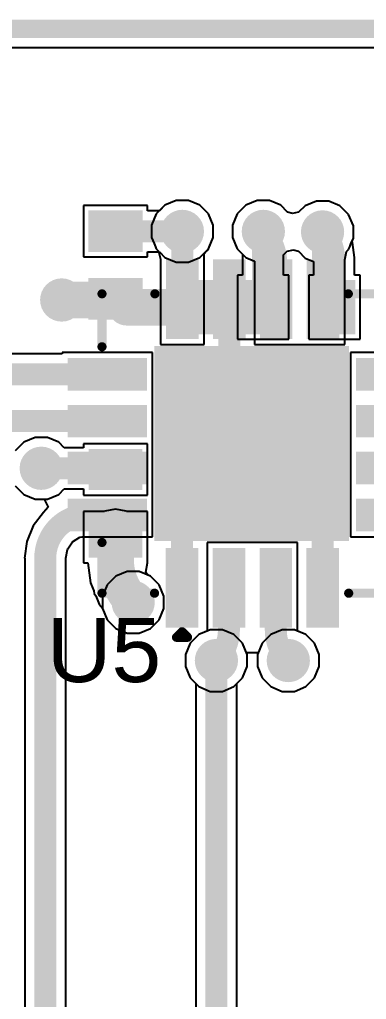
# Model space of a CAD drawing. Header units: millimetres. Extents: x -0.2 to 45, y 0 to 49.7.
# Drawn here: x 30.71 to 35.52, y 20.79 to 34.37 of the extents above; entities that cross this region are included whole.
import ezdxf

# ---------------------------------------------------------------- set-up
doc = ezdxf.new("R2010")
doc.units = ezdxf.units.MM
for name, color, linetype in [('BottomLayer', 5, 'Continuous'), ('BottomPaste', 16, 'Continuous'), ('BottomSolder', 6, 'Continuous'), ('TopLayer', 1, 'Continuous'), ('TopOverlay', 2, 'Continuous'), ('TopSolder', 216, 'Continuous'), ('ViaHoleLayer', 16, 'Continuous')]:
    doc.layers.add(name, color=color, linetype=linetype)
doc.styles.add('Arial', font='', dxfattribs={"height": 0.2})
doc.styles.get('Arial').set_extended_font_data('Arial')

# ---------------------------------------------------------------- blocks, each defined once
blk = doc.blocks.new('QFN_16_EP_4_4__48')
at = {"layer": 'TopLayer'}
for points in [[(-1.165606, 2.499995), (-0.8155939999999999, 2.499995), (-0.8155939999999999, 1.499997), (-1.165606, 1.499997)], [(-0.515366, 2.499995), (-0.165354, 2.499995), (-0.165354, 1.499997), (-0.515366, 1.499997)], [(0.134874, 2.499995), (0.4848859999999999, 2.499995), (0.4848859999999999, 1.499997), (0.134874, 1.499997)], [(0.785114, 2.499995), (1.135126, 2.499995), (1.135126, 1.499997), (0.785114, 1.499997)], [(-1.2999974, 1.2999974), (1.2999974, 1.2999974), (1.2999974, -1.2999974), (-1.2999974, -1.2999974)], [(-1.499997, 1.140206), (-1.499997, 0.790194), (-2.499995, 0.790194), (-2.499995, 1.140206)], [(2.499995, 1.135126), (2.499995, 0.785114), (1.499997, 0.785114), (1.499997, 1.135126)], [(-1.499997, 0.489966), (-1.499997, 0.1399540000000001), (-2.499995, 0.1399539999999999), (-2.499995, 0.489966)], [(2.499995, 0.4848859999999999), (2.499995, 0.134874), (1.499997, 0.134874), (1.499997, 0.4848859999999999)], [(-1.499997, -0.160274), (-1.499997, -0.510286), (-2.499995, -0.510286), (-2.499995, -0.160274)], [(2.499995, -0.1653539999999999), (2.499995, -0.515366), (1.499997, -0.515366), (1.499997, -0.165354)], [(-1.499997, -0.810514), (-1.499997, -1.160526), (-2.499995, -1.160526), (-2.499995, -0.810514)], [(2.499995, -0.8155939999999999), (2.499995, -1.165606), (1.499997, -1.165606), (1.499997, -0.8155939999999999)], [(-1.165606, -1.499997), (-0.8155939999999999, -1.499997), (-0.8155939999999999, -2.499995), (-1.165606, -2.499995)], [(-0.515366, -1.499997), (-0.165354, -1.499997), (-0.165354, -2.499995), (-0.515366, -2.499995)], [(0.134874, -1.499997), (0.4848859999999999, -1.499997), (0.4848859999999999, -2.499995), (0.134874, -2.499995)], [(0.785114, -1.499997), (1.135126, -1.499997), (1.135126, -2.499995), (0.785114, -2.499995)]]:
    blk.add_hatch(color=1, dxfattribs=at).paths.add_polyline_path(points)
at = {"layer": 'TopSolder'}
for points in [[(-1.216406, 2.550795), (-0.764794, 2.550795), (-0.764794, 1.449197), (-1.216406, 1.449197)], [(-0.566166, 2.550795), (-0.114554, 2.550795), (-0.114554, 1.449197), (-0.566166, 1.449197)], [(0.084074, 2.550795), (0.535686, 2.550795), (0.535686, 1.449197), (0.084074, 1.449197)], [(0.734314, 2.550795), (1.185926, 2.550795), (1.185926, 1.449197), (0.734314, 1.449197)], [(-1.3507974, 1.3507974), (1.3507974, 1.3507974), (1.3507974, -1.3507974), (-1.3507974, -1.3507974)], [(-1.449197, 1.191006), (-1.449197, 0.739394), (-2.550795, 0.739394), (-2.550795, 1.191006)], [(2.550795, 1.185926), (2.550795, 0.734314), (1.449197, 0.734314), (1.449197, 1.185926)], [(-1.449197, 0.540766), (-1.449197, 0.08915400000000002), (-2.550795, 0.08915399999999996), (-2.550795, 0.540766)], [(2.550795, 0.535686), (2.550795, 0.08407400000000002), (1.449197, 0.08407399999999997), (1.449197, 0.535686)], [(-1.449197, -0.109474), (-1.449197, -0.561086), (-2.550795, -0.561086), (-2.550795, -0.109474)], [(2.550795, -0.1145539999999999), (2.550795, -0.566166), (1.449197, -0.566166), (1.449197, -0.114554)], [(-1.449197, -0.7597139999999999), (-1.449197, -1.211326), (-2.550795, -1.211326), (-2.550795, -0.7597139999999999)], [(2.550795, -0.764794), (2.550795, -1.216406), (1.449197, -1.216406), (1.449197, -0.764794)], [(-1.216406, -1.449197), (-0.764794, -1.449197), (-0.764794, -2.550795), (-1.216406, -2.550795)], [(-0.566166, -1.449197), (-0.114554, -1.449197), (-0.114554, -2.550795), (-0.566166, -2.550795)], [(0.084074, -1.449197), (0.535686, -1.449197), (0.535686, -2.550795), (0.084074, -2.550795)], [(0.734314, -1.449197), (1.185926, -1.449197), (1.185926, -2.550795), (0.734314, -2.550795)]]:
    blk.add_hatch(color=216, dxfattribs=at).paths.add_polyline_path(points)
at = {"layer": 'TopOverlay', "const_width": 0.127}
for points in [[(-2.0746466, 2.0745958), (-1.3713968, 2.0745958)], [(-2.0746466, 2.0745958), (-2.0746466, 1.345946)], [(1.3408152, 2.0745958), (2.074545, 2.0745958)], [(2.074545, 2.0745958), (2.074545, 1.340866)], [(-2.685796, 1.0414), (-2.609596, 0.9652)], [(-2.685796, 1.0414), (-2.685796, 0.889)], [(-2.609596, 0.9652), (-2.685796, 0.889)], [(-2.0746466, -1.345946), (-2.0746466, -2.0745958)], [(2.074545, -1.340866), (2.074545, -2.0745958)], [(-2.0746466, -2.0745958), (-1.3713968, -2.0745958)], [(1.3408152, -2.0745958), (2.074545, -2.0745958)]]:
    blk.add_lwpolyline(points, dxfattribs=at)
at = {"layer": 'TopOverlay', "const_width": 0.0635}
for points in [[(-2.1063966, 2.0745958, 1), (-2.0428966, 2.0745958, 1)], [(-2.1063966, 2.0745958, 1), (-2.0428966, 2.0745958, 1)], [(-1.4031468, 2.0745958, 1), (-1.3396468, 2.0745958, 1)], [(1.3090652, 2.0745958, 1), (1.3725652, 2.0745958, 1)], [(2.042795, 2.0745958, 1), (2.106295, 2.0745958, 1)], [(2.042795, 2.0745958, 1), (2.106295, 2.0745958, 1)], [(-2.1063966, 1.345946, 1), (-2.0428966, 1.345946, 1)], [(2.042795, 1.340866, 1), (2.106295, 1.340866, 1)], [(-2.717546, 1.0414, 1), (-2.654046, 1.0414, 1)], [(-2.717546, 1.0414, 1), (-2.654046, 1.0414, 1)], [(-2.717546, 0.889, 1), (-2.654046, 0.889, 1)], [(-2.717546, 0.889, 1), (-2.654046, 0.889, 1)], [(-2.641346, 0.9652, 1), (-2.577846, 0.9652, 1)], [(-2.641346, 0.9652, 1), (-2.577846, 0.9652, 1)], [(-2.1063966, -1.345946, 1), (-2.0428966, -1.345946, 1)], [(2.042795, -1.340866, 1), (2.106295, -1.340866, 1)], [(-2.1063966, -2.0745958, 1), (-2.0428966, -2.0745958, 1)], [(-2.1063966, -2.0745958, 1), (-2.0428966, -2.0745958, 1)], [(-1.4031468, -2.0745958, 1), (-1.3396468, -2.0745958, 1)], [(1.3090652, -2.0745958, 1), (1.3725652, -2.0745958, 1)], [(2.042795, -2.0745958, 1), (2.106295, -2.0745958, 1)], [(2.042795, -2.0745958, 1), (2.106295, -2.0745958, 1)]]:
    blk.add_lwpolyline(points, format="xyb", close=True, dxfattribs=at)
blk = doc.blocks.new('R___0402_B_59')
at = {"layer": 'BottomLayer'}
for points in [[(-0.2413, 0.3175), (-0.2412999999999999, -0.3175), (-0.6985, -0.3175), (-0.6985, 0.3175)], [(0.6985, 0.3175), (0.6985, -0.3175), (0.2413, -0.3175), (0.2412999999999999, 0.3175)]]:
    blk.add_hatch(color=5, dxfattribs=at).paths.add_polyline_path(points)
at = {"layer": 'BottomPaste'}
for points in [[(-0.2413, 0.3175), (-0.2412999999999999, -0.3175), (-0.6985, -0.3175), (-0.6985, 0.3175)], [(0.6985, 0.3175), (0.6985, -0.3175), (0.2413, -0.3175), (0.2412999999999999, 0.3175)]]:
    blk.add_hatch(color=16, dxfattribs=at).paths.add_polyline_path(points)
at = {"layer": 'BottomSolder'}
for points in [[(-0.18629884, 0.37250116), (-0.1862988399999999, -0.37250116), (-0.75350116, -0.37250116), (-0.75350116, 0.37250116)], [(0.75350116, 0.37250116), (0.75350116, -0.37250116), (0.18629884, -0.37250116), (0.1862988399999999, 0.37250116)]]:
    blk.add_hatch(color=6, dxfattribs=at).paths.add_polyline_path(points)
blk = doc.blocks.new('C___0402_B_73')
at = {"layer": 'BottomLayer'}
for points in [[(-0.2413, 0.3175), (-0.2412999999999999, -0.3175), (-0.6985, -0.3175), (-0.6985, 0.3175)], [(0.6985, 0.3175), (0.6985, -0.3175), (0.2413, -0.3175), (0.2412999999999999, 0.3175)]]:
    blk.add_hatch(color=5, dxfattribs=at).paths.add_polyline_path(points)
at = {"layer": 'BottomPaste'}
for points in [[(-0.2413, 0.3175), (-0.2412999999999999, -0.3175), (-0.6985, -0.3175), (-0.6985, 0.3175)], [(0.6985, 0.3175), (0.6985, -0.3175), (0.2413, -0.3175), (0.2412999999999999, 0.3175)]]:
    blk.add_hatch(color=16, dxfattribs=at).paths.add_polyline_path(points)
at = {"layer": 'BottomSolder'}
for points in [[(-0.18130012, 0.37749988), (-0.18130012, -0.37749988), (-0.7584998799999999, -0.37749988), (-0.7584998799999999, 0.37749988)], [(0.7584998799999999, 0.37749988), (0.7584998799999999, -0.37749988), (0.18130012, -0.37749988), (0.18130012, 0.37749988)]]:
    blk.add_hatch(color=6, dxfattribs=at).paths.add_polyline_path(points)
blk = doc.blocks.new('C___0402_B_74')
at = {"layer": 'BottomLayer'}
for points in [[(-0.2412999999999999, 0.3174999999999999), (-0.2413000000000001, -0.3175), (-0.6985, -0.3174999999999999), (-0.6985, 0.3175)], [(0.6985, 0.3174999999999999), (0.6985, -0.3175), (0.2412999999999999, -0.3174999999999999), (0.2413000000000001, 0.3175)]]:
    blk.add_hatch(color=5, dxfattribs=at).paths.add_polyline_path(points)
at = {"layer": 'BottomPaste'}
for points in [[(-0.2412999999999999, 0.3174999999999999), (-0.2413000000000001, -0.3175), (-0.6985, -0.3174999999999999), (-0.6985, 0.3175)], [(0.6985, 0.3174999999999999), (0.6985, -0.3175), (0.2412999999999999, -0.3174999999999999), (0.2413000000000001, 0.3175)]]:
    blk.add_hatch(color=16, dxfattribs=at).paths.add_polyline_path(points)
at = {"layer": 'BottomSolder'}
for points in [[(-0.1813001199999999, 0.3774998799999999), (-0.1813001200000001, -0.3774998800000001), (-0.7584998799999999, -0.3774998799999999), (-0.7584998799999999, 0.3774998800000001)], [(0.7584998799999999, 0.3774998799999999), (0.7584998799999999, -0.3774998800000001), (0.1813001199999999, -0.3774998799999999), (0.1813001200000001, 0.3774998800000001)]]:
    blk.add_hatch(color=6, dxfattribs=at).paths.add_polyline_path(points)
blk = doc.blocks.new('C___0402_B_75')
at = {"layer": 'BottomLayer'}
for points in [[(-0.2412999999999999, 0.3174999999999999), (-0.2413000000000001, -0.3175), (-0.6985, -0.3174999999999999), (-0.6985, 0.3175)], [(0.6985, 0.3174999999999999), (0.6985, -0.3175), (0.2412999999999999, -0.3174999999999999), (0.2413000000000001, 0.3175)]]:
    blk.add_hatch(color=5, dxfattribs=at).paths.add_polyline_path(points)
at = {"layer": 'BottomPaste'}
for points in [[(-0.2412999999999999, 0.3174999999999999), (-0.2413000000000001, -0.3175), (-0.6985, -0.3174999999999999), (-0.6985, 0.3175)], [(0.6985, 0.3174999999999999), (0.6985, -0.3175), (0.2412999999999999, -0.3174999999999999), (0.2413000000000001, 0.3175)]]:
    blk.add_hatch(color=16, dxfattribs=at).paths.add_polyline_path(points)
at = {"layer": 'BottomSolder'}
for points in [[(-0.1813001199999999, 0.3774998799999999), (-0.1813001200000001, -0.3774998800000001), (-0.7584998799999999, -0.3774998799999999), (-0.7584998799999999, 0.3774998800000001)], [(0.7584998799999999, 0.3774998799999999), (0.7584998799999999, -0.3774998800000001), (0.1813001199999999, -0.3774998799999999), (0.1813001200000001, 0.3774998800000001)]]:
    blk.add_hatch(color=6, dxfattribs=at).paths.add_polyline_path(points)

msp = doc.modelspace()

# ---------------------------------------------------------------- hatches: boundary and pattern name
at = {"layer": 'BottomLayer'}
h = msp.add_hatch(color=5, dxfattribs=at)
edge = h.paths.add_edge_path()
edge.add_arc((32.96582434, 31.4304426), 0.2999994, 0, 360)
h = msp.add_hatch(color=5, dxfattribs=at)
edge = h.paths.add_edge_path()
edge.add_arc((34.08850434, 31.4304426), 0.2999994, 0, 360)
h = msp.add_hatch(color=5, dxfattribs=at)
edge = h.paths.add_edge_path()
edge.add_arc((34.90945266, 31.42335092), 0.2999994, 0, 360)
h = msp.add_hatch(color=5, dxfattribs=at)
edge = h.paths.add_edge_path()
edge.add_arc((31.29281524, 30.48), 0.2999994, 0, 360)
h = msp.add_hatch(color=5, dxfattribs=at)
edge = h.paths.add_edge_path()
edge.add_arc((33.11129013999999, 29.287724), 0.2999994, 0, 360)
h = msp.add_hatch(color=5, dxfattribs=at)
edge = h.paths.add_edge_path()
edge.add_arc((33.89551514, 29.287724), 0.2999994, 0, 360)
h = msp.add_hatch(color=5, dxfattribs=at)
edge = h.paths.add_edge_path()
edge.add_arc((34.67974014, 29.287724), 0.2999994, 0, 360)
h = msp.add_hatch(color=5, dxfattribs=at)
edge = h.paths.add_edge_path()
edge.add_arc((33.11129013999999, 28.52172604), 0.2999994, 0, 360)
h = msp.add_hatch(color=5, dxfattribs=at)
edge = h.paths.add_edge_path()
edge.add_arc((33.89551514, 28.52172604), 0.2999994, 0, 360)
h = msp.add_hatch(color=5, dxfattribs=at)
edge = h.paths.add_edge_path()
edge.add_arc((34.67974014, 28.52172604), 0.2999994, 0, 360)
h = msp.add_hatch(color=5, dxfattribs=at)
edge = h.paths.add_edge_path()
edge.add_arc((31.00876704, 28.1475053), 0.2999994, 0, 360)
h = msp.add_hatch(color=5, dxfattribs=at)
edge = h.paths.add_edge_path()
edge.add_arc((33.11129013999999, 27.75572808), 0.2999994, 0, 360)
h = msp.add_hatch(color=5, dxfattribs=at)
edge = h.paths.add_edge_path()
edge.add_arc((33.89551514, 27.75572808), 0.2999994, 0, 360)
h = msp.add_hatch(color=5, dxfattribs=at)
edge = h.paths.add_edge_path()
edge.add_arc((34.67974014, 27.75572808), 0.2999994, 0, 360)
h = msp.add_hatch(color=5, dxfattribs=at)
edge = h.paths.add_edge_path()
edge.add_arc((32.28341524, 26.289), 0.2999994, 0, 360)
h = msp.add_hatch(color=5, dxfattribs=at)
edge = h.paths.add_edge_path()
edge.add_arc((33.43778174, 25.4828548), 0.2999994, 0, 360)
h = msp.add_hatch(color=5, dxfattribs=at)
edge = h.paths.add_edge_path()
edge.add_arc((34.43442694, 25.4828548), 0.2999994, 0, 360)
at = {"layer": 'BottomSolder'}
h = msp.add_hatch(color=6, dxfattribs=at)
edge = h.paths.add_edge_path()
edge.add_arc((33.11129013999999, 29.287724), 0.4015993999999999, 0, 360)
h = msp.add_hatch(color=6, dxfattribs=at)
edge = h.paths.add_edge_path()
edge.add_arc((33.89551514, 29.287724), 0.4015993999999999, 0, 360)
h = msp.add_hatch(color=6, dxfattribs=at)
edge = h.paths.add_edge_path()
edge.add_arc((34.67974014, 29.287724), 0.4015993999999999, 0, 360)
h = msp.add_hatch(color=6, dxfattribs=at)
edge = h.paths.add_edge_path()
edge.add_arc((33.11129013999999, 28.52172604), 0.4015993999999999, 0, 360)
h = msp.add_hatch(color=6, dxfattribs=at)
edge = h.paths.add_edge_path()
edge.add_arc((33.89551514, 28.52172604), 0.4015993999999999, 0, 360)
h = msp.add_hatch(color=6, dxfattribs=at)
edge = h.paths.add_edge_path()
edge.add_arc((34.67974014, 28.52172604), 0.4015993999999999, 0, 360)
h = msp.add_hatch(color=6, dxfattribs=at)
edge = h.paths.add_edge_path()
edge.add_arc((33.11129013999999, 27.75572808), 0.4015993999999999, 0, 360)
h = msp.add_hatch(color=6, dxfattribs=at)
edge = h.paths.add_edge_path()
edge.add_arc((33.89551514, 27.75572808), 0.4015993999999999, 0, 360)
h = msp.add_hatch(color=6, dxfattribs=at)
edge = h.paths.add_edge_path()
edge.add_arc((34.67974014, 27.75572808), 0.4015993999999999, 0, 360)
at = {"layer": 'TopLayer'}
h = msp.add_hatch(color=1, dxfattribs=at)
edge = h.paths.add_edge_path()
edge.add_arc((32.96582434, 31.4304426), 0.2999994, 0, 360)
h = msp.add_hatch(color=1, dxfattribs=at)
edge = h.paths.add_edge_path()
edge.add_arc((34.08850434, 31.4304426), 0.2999994, 0, 360)
h = msp.add_hatch(color=1, dxfattribs=at)
edge = h.paths.add_edge_path()
edge.add_arc((34.90945266, 31.42335092), 0.2999994, 0, 360)
h = msp.add_hatch(color=1, dxfattribs=at)
edge = h.paths.add_edge_path()
edge.add_arc((31.29281524, 30.48), 0.2999994, 0, 360)
h = msp.add_hatch(color=1, dxfattribs=at)
edge = h.paths.add_edge_path()
edge.add_arc((33.11129013999999, 29.287724), 0.2999994, 0, 360)
h = msp.add_hatch(color=1, dxfattribs=at)
edge = h.paths.add_edge_path()
edge.add_arc((33.89551514, 29.287724), 0.2999994, 0, 360)
h = msp.add_hatch(color=1, dxfattribs=at)
edge = h.paths.add_edge_path()
edge.add_arc((34.67974014, 29.287724), 0.2999994, 0, 360)
h = msp.add_hatch(color=1, dxfattribs=at)
edge = h.paths.add_edge_path()
edge.add_arc((33.11129013999999, 28.52172604), 0.2999994, 0, 360)
h = msp.add_hatch(color=1, dxfattribs=at)
edge = h.paths.add_edge_path()
edge.add_arc((33.89551514, 28.52172604), 0.2999994, 0, 360)
h = msp.add_hatch(color=1, dxfattribs=at)
edge = h.paths.add_edge_path()
edge.add_arc((34.67974014, 28.52172604), 0.2999994, 0, 360)
h = msp.add_hatch(color=1, dxfattribs=at)
edge = h.paths.add_edge_path()
edge.add_arc((31.00876704, 28.1475053), 0.2999994, 0, 360)
h = msp.add_hatch(color=1, dxfattribs=at)
edge = h.paths.add_edge_path()
edge.add_arc((33.11129013999999, 27.75572808), 0.2999994, 0, 360)
h = msp.add_hatch(color=1, dxfattribs=at)
edge = h.paths.add_edge_path()
edge.add_arc((33.89551514, 27.75572808), 0.2999994, 0, 360)
h = msp.add_hatch(color=1, dxfattribs=at)
edge = h.paths.add_edge_path()
edge.add_arc((34.67974014, 27.75572808), 0.2999994, 0, 360)
h = msp.add_hatch(color=1, dxfattribs=at)
edge = h.paths.add_edge_path()
edge.add_arc((32.28341524, 26.289), 0.2999994, 0, 360)
h = msp.add_hatch(color=1, dxfattribs=at)
edge = h.paths.add_edge_path()
edge.add_arc((33.43778174, 25.4828548), 0.2999994, 0, 360)
h = msp.add_hatch(color=1, dxfattribs=at)
edge = h.paths.add_edge_path()
edge.add_arc((34.43442694, 25.4828548), 0.2999994, 0, 360)
at = {"layer": 'TopSolder'}
h = msp.add_hatch(color=216, dxfattribs=at)
edge = h.paths.add_edge_path()
edge.add_arc((33.11129013999999, 29.287724), 0.4015993999999999, 0, 360)
h = msp.add_hatch(color=216, dxfattribs=at)
edge = h.paths.add_edge_path()
edge.add_arc((33.89551514, 29.287724), 0.4015993999999999, 0, 360)
h = msp.add_hatch(color=216, dxfattribs=at)
edge = h.paths.add_edge_path()
edge.add_arc((34.67974014, 29.287724), 0.4015993999999999, 0, 360)
h = msp.add_hatch(color=216, dxfattribs=at)
edge = h.paths.add_edge_path()
edge.add_arc((33.11129013999999, 28.52172604), 0.4015993999999999, 0, 360)
h = msp.add_hatch(color=216, dxfattribs=at)
edge = h.paths.add_edge_path()
edge.add_arc((33.89551514, 28.52172604), 0.4015993999999999, 0, 360)
h = msp.add_hatch(color=216, dxfattribs=at)
edge = h.paths.add_edge_path()
edge.add_arc((34.67974014, 28.52172604), 0.4015993999999999, 0, 360)
h = msp.add_hatch(color=216, dxfattribs=at)
edge = h.paths.add_edge_path()
edge.add_arc((33.11129013999999, 27.75572808), 0.4015993999999999, 0, 360)
h = msp.add_hatch(color=216, dxfattribs=at)
edge = h.paths.add_edge_path()
edge.add_arc((33.89551514, 27.75572808), 0.4015993999999999, 0, 360)
h = msp.add_hatch(color=216, dxfattribs=at)
edge = h.paths.add_edge_path()
edge.add_arc((34.67974014, 27.75572808), 0.4015993999999999, 0, 360)
at = {"layer": 'ViaHoleLayer'}
h = msp.add_hatch(color=16, dxfattribs=at)
edge = h.paths.add_edge_path()
edge.add_arc((32.96582434, 31.4304426), 0.1499997, 0, 360)
h = msp.add_hatch(color=16, dxfattribs=at)
edge = h.paths.add_edge_path()
edge.add_arc((34.08850434, 31.4304426), 0.1499997, 0, 360)
h = msp.add_hatch(color=16, dxfattribs=at)
edge = h.paths.add_edge_path()
edge.add_arc((34.90945266, 31.42335092), 0.1499997, 0, 360)
h = msp.add_hatch(color=16, dxfattribs=at)
edge = h.paths.add_edge_path()
edge.add_arc((31.29281524, 30.48), 0.1499997, 0, 360)
h = msp.add_hatch(color=16, dxfattribs=at)
edge = h.paths.add_edge_path()
edge.add_arc((33.11129013999999, 29.287724), 0.1499997, 0, 360)
h = msp.add_hatch(color=16, dxfattribs=at)
edge = h.paths.add_edge_path()
edge.add_arc((33.89551514, 29.287724), 0.1499997, 0, 360)
h = msp.add_hatch(color=16, dxfattribs=at)
edge = h.paths.add_edge_path()
edge.add_arc((34.67974014, 29.287724), 0.1499997, 0, 360)
h = msp.add_hatch(color=16, dxfattribs=at)
edge = h.paths.add_edge_path()
edge.add_arc((33.11129013999999, 28.52172604), 0.1499997, 0, 360)
h = msp.add_hatch(color=16, dxfattribs=at)
edge = h.paths.add_edge_path()
edge.add_arc((33.89551514, 28.52172604), 0.1499997, 0, 360)
h = msp.add_hatch(color=16, dxfattribs=at)
edge = h.paths.add_edge_path()
edge.add_arc((34.67974014, 28.52172604), 0.1499997, 0, 360)
h = msp.add_hatch(color=16, dxfattribs=at)
edge = h.paths.add_edge_path()
edge.add_arc((31.00876704, 28.1475053), 0.1499997, 0, 360)
h = msp.add_hatch(color=16, dxfattribs=at)
edge = h.paths.add_edge_path()
edge.add_arc((33.11129013999999, 27.75572808), 0.1499997, 0, 360)
h = msp.add_hatch(color=16, dxfattribs=at)
edge = h.paths.add_edge_path()
edge.add_arc((33.89551514, 27.75572808), 0.1499997, 0, 360)
h = msp.add_hatch(color=16, dxfattribs=at)
edge = h.paths.add_edge_path()
edge.add_arc((34.67974014, 27.75572808), 0.1499997, 0, 360)
h = msp.add_hatch(color=16, dxfattribs=at)
edge = h.paths.add_edge_path()
edge.add_arc((32.28341524, 26.289), 0.1499997, 0, 360)
h = msp.add_hatch(color=16, dxfattribs=at)
edge = h.paths.add_edge_path()
edge.add_arc((33.43778174, 25.4828548), 0.1499997, 0, 360)
h = msp.add_hatch(color=16, dxfattribs=at)
edge = h.paths.add_edge_path()
edge.add_arc((34.43442694, 25.4828548), 0.1499997, 0, 360)

# ---------------------------------------------------------------- linework, layer by layer
at = {"layer": 'BottomLayer'}
for p, q in [((29.52950406, 33.98022414), (36.92594342, 33.98022414)), ((32.48424034, 31.789624), (31.59524034, 31.789624)), ((31.59524034, 31.789624), (31.59524034, 31.078424)), ((32.48424034, 31.7153163), (32.48424034, 31.789624)), ((32.7239503, 31.79243324), (32.64683336, 31.7153163)), ((32.88088928, 31.857442), (32.7239503, 31.79243324)), ((33.0507594, 31.857442), (32.88088928, 31.857442)), ((33.20769838, 31.79243324), (33.0507594, 31.857442)), ((33.32781498, 31.67231664), (33.20769838, 31.79243324)), ((33.8466303, 31.79243324), (33.7265137, 31.67231664)), ((34.00356928, 31.857442), (33.8466303, 31.79243324)), ((34.17343939999999, 31.857442), (34.00356928, 31.857442)), ((34.33037837999999, 31.79243324), (34.17343939999999, 31.857442)), ((34.4239342, 31.69887742), (34.33037837999999, 31.79243324)), ((34.66757861999999, 31.78534156), (34.5781757, 31.69593864)), ((34.82451759999999, 31.85035032), (34.66757861999999, 31.78534156)), ((34.99438772, 31.85035032), (34.82451759999999, 31.85035032)), ((35.1513267, 31.78534156), (34.99438772, 31.85035032)), ((35.2714433, 31.66522496), (35.1513267, 31.78534156)), ((32.64683336, 31.7153163), (32.48424034, 31.7153163)), ((33.39282374, 31.51537766), (33.32781498, 31.67231664)), ((33.7265137, 31.67231664), (33.66150494, 31.51537766)), ((34.49274026, 31.68013222), (34.4239342, 31.69887742)), ((34.5781757, 31.69593864), (34.49274026, 31.68013222)), ((35.33645206, 31.50828598), (35.2714433, 31.66522496)), ((33.39282374, 31.34550754), (33.39282374, 31.51537766)), ((33.66150494, 31.51537766), (33.66150494, 31.34550754)), ((35.33645206, 31.33841586), (35.33645206, 31.50828598)), ((33.32781498, 31.18856856), (33.39282374, 31.34550754)), ((33.66150494, 31.34550754), (33.7265137, 31.18856856)), ((35.31790498, 31.29364074), (35.33645206, 31.33841586)), ((35.32583486, 31.27449676), (35.31790498, 31.29364074)), ((35.35307382, 31.06760614), (35.32583486, 31.27449676)), ((32.48424034, 31.078424), (32.48424034, 31.1455689)), ((32.48424034, 31.1455689), (32.64683336, 31.1455689)), ((32.64683336, 31.1455689), (32.7239503, 31.06845196)), ((33.20769838, 31.06845196), (33.32781498, 31.18856856)), ((33.7265137, 31.18856856), (33.79956663999999, 31.11551562)), ((33.79956663999999, 31.11551562), (33.79956663999999, 30.824424)), ((34.36931404, 31.10738762), (34.4197813, 31.15785488)), ((34.36931404, 30.824424), (34.36931404, 31.10738762)), ((34.4197813, 31.15785488), (34.50521674, 31.1736613)), ((34.50521674, 31.1736613), (34.57402279999999, 31.1549161)), ((34.57402279999999, 31.1549161), (34.66757861999999, 31.06136028)), ((31.59524034, 31.078424), (32.48424034, 31.078424)), ((32.7239503, 31.06845196), (32.88088928, 31.0034432)), ((32.88088928, 31.0034432), (33.0507594, 31.0034432)), ((33.0507594, 31.0034432), (33.20769838, 31.06845196)), ((34.66757861999999, 31.06136028), (34.78196244, 31.01397912)), ((34.78196244, 31.01397912), (34.78196244, 30.824424)), ((35.35170984, 30.824424), (35.35170984, 31.06760614)), ((35.35170984, 31.06760614), (35.35307382, 31.06760614)), ((33.79956663999999, 30.824424), (33.72884034, 30.824424)), ((33.72884034, 30.824424), (33.72884034, 29.935424)), ((34.44004034, 30.824424), (34.36931404, 30.824424)), ((34.44004034, 29.935424), (34.44004034, 30.824424)), ((34.78196244, 30.824424), (34.71944034, 30.824424)), ((34.71944034, 30.824424), (34.71944034, 29.935424)), ((35.43064034, 30.824424), (35.35170984, 30.824424)), ((35.43064034, 29.935424), (35.43064034, 30.824424)), ((33.72884034, 29.935424), (34.44004034, 29.935424)), ((34.71944034, 29.935424), (35.43064034, 29.935424)), ((30.92383198, 28.5745047), (30.766893, 28.50949594)), ((31.09370209999999, 28.5745047), (30.92383198, 28.5745047)), ((31.25064108, 28.50949594), (31.09370209999999, 28.5745047)), ((30.766893, 28.50949594), (30.6467764, 28.38937934)), ((31.32775802, 28.432379), (31.25064108, 28.50949594)), ((31.59524034, 28.432379), (31.32775802, 28.432379)), ((32.48424034, 28.487624), (31.59524034, 28.487624)), ((31.59524034, 28.487624), (31.59524034, 28.432379)), ((32.48424034, 27.776424), (32.48424034, 28.487624)), ((30.6467764, 27.90563126), (30.766893, 27.78551466)), ((31.25064108, 27.78551466), (31.32775802, 27.8626316)), ((31.32775802, 27.8626316), (31.59524034, 27.8626316)), ((31.59524034, 27.8626316), (31.59524034, 27.776424)), ((30.766893, 27.78551466), (30.92383198, 27.7205059)), ((30.92383198, 27.7205059), (31.09370209999999, 27.7205059)), ((31.09370209999999, 27.7205059), (31.25064108, 27.78551466)), ((31.59524034, 27.776424), (32.48424034, 27.776424)), ((32.03974034, 27.58068906), (31.89108176, 27.55111838)), ((32.18839892, 27.55111838), (32.03974034, 27.58068906)), ((31.88615162, 27.547824), (31.59524034, 27.547824)), ((31.59524034, 27.547824), (31.59524034, 26.836624)), ((31.89108176, 27.55111838), (31.88615162, 27.547824)), ((32.19332906, 27.547824), (32.18839892, 27.55111838)), ((32.48424034, 27.547824), (32.19332906, 27.547824)), ((32.48424034, 26.83662654), (32.48424034, 27.547824)), ((31.59524034, 26.836624), (31.65362478, 26.836624)), ((31.65362478, 26.836624), (31.68995948, 26.56063776)), ((32.46048118, 26.709624), (32.48424288, 26.83662654)), ((32.48424288, 26.83662654), (32.48424034, 26.83662654)), ((32.46201533999999, 26.70732783999999), (32.46048118, 26.709624)), ((32.46213471999999, 26.70715258), (32.46201533999999, 26.70732783999999)), ((32.4637654, 26.69895345999999), (32.46213471999999, 26.70715258)), ((32.48453244, 26.66787402), (32.4637654, 26.69895345999999)), ((32.52528928, 26.65099064), (32.48453244, 26.66787402)), ((32.64540588, 26.53087404), (32.52528928, 26.65099064)), ((31.68995948, 26.56063776), (31.7368809, 26.44736392)), ((32.71041464, 26.37393506), (32.64540588, 26.53087404)), ((31.7368809, 26.44736392), (31.74434596, 26.40983542)), ((31.74434596, 26.40983542), (31.74446534, 26.40966016)), ((31.74446534, 26.40966016), (31.76560322, 26.37802446)), ((31.76560322, 26.37802446), (31.81218174, 26.26557104)), ((32.71041464, 26.20406494), (32.71041464, 26.37393506)), ((31.81218174, 26.26557104), (31.85641584, 26.20792066)), ((31.85641584, 26.20792066), (31.85641584, 26.20406494)), ((31.85641584, 26.20406494), (31.92142459999999, 26.04712596)), ((32.64540588, 26.04712596), (32.71041464, 26.20406494)), ((31.92142459999999, 26.04712596), (32.0415412, 25.92700936)), ((32.52528928, 25.92700936), (32.64540588, 26.04712596)), ((32.0415412, 25.92700936), (32.19848018, 25.8620006)), ((32.19848018, 25.8620006), (32.3683503, 25.8620006)), ((32.3683503, 25.8620006), (32.52528928, 25.92700936)), ((33.1959077, 25.84484544), (33.0757911, 25.72472884)), ((33.35284668, 25.9098542), (33.1959077, 25.84484544)), ((33.5227168, 25.9098542), (33.35284668, 25.9098542)), ((33.67965578, 25.84484544), (33.5227168, 25.9098542)), ((33.79977238, 25.72472884), (33.67965578, 25.84484544)), ((34.1925529, 25.84484544), (34.0724363, 25.72472884)), ((34.34949188, 25.9098542), (34.1925529, 25.84484544)), ((34.51936199999999, 25.9098542), (34.34949188, 25.9098542)), ((34.67630097999999, 25.84484544), (34.51936199999999, 25.9098542)), ((34.79641758, 25.72472884), (34.67630097999999, 25.84484544)), ((33.0757911, 25.72472884), (33.01078234, 25.56778986)), ((33.86478114, 25.56778986), (33.79977238, 25.72472884)), ((34.0724363, 25.72472884), (34.00742754, 25.56778986)), ((34.86142633999999, 25.56778986), (34.79641758, 25.72472884)), ((33.01078234, 25.56778986), (33.01078234, 25.39791974)), ((33.86478114, 25.39791974), (33.86478114, 25.56778986)), ((34.00742754, 25.56778986), (34.00742754, 25.39791974)), ((34.86142633999999, 25.39791974), (34.86142633999999, 25.56778986)), ((33.01078234, 25.39791974), (33.0757911, 25.24098076)), ((33.79977238, 25.24098076), (33.86478114, 25.39791974)), ((34.00742754, 25.39791974), (34.0724363, 25.24098076)), ((34.79641758, 25.24098076), (34.86142633999999, 25.39791974)), ((33.0757911, 25.24098076), (33.15290804, 25.16386382)), ((33.15290804, 25.16386382), (33.15290804, 6.784167279999999)), ((33.72265544, 25.16386382), (33.79977238, 25.24098076)), ((33.72265544, 6.6661792), (33.72265544, 25.16386382)), ((34.0724363, 25.24098076), (34.1925529, 25.12086416)), ((34.67630097999999, 25.12086416), (34.79641758, 25.24098076)), ((34.1925529, 25.12086416), (34.34949188, 25.0558554)), ((34.34949188, 25.0558554), (34.51936199999999, 25.0558554)), ((34.51936199999999, 25.0558554), (34.67630097999999, 25.12086416))]:
    msp.add_line(p, q, dxfattribs=at)
for points, const_width in [([(29.18461778, 34.2392), (37.03321524, 34.2392)], 0.254), ([(32.08591754, 31.4304426), (32.96582434, 31.4304426)], 0.3048), ([(34.08444034, 31.4263786), (34.08850434, 31.4304426)], 0.3048), ([(34.08444034, 30.379924), (34.08444034, 31.4263786)], 0.3048), ([(34.90945266, 31.42335092), (34.91654433999999, 31.4304426)], 0.3048), ([(35.06683614, 30.379924), (35.06683614, 31.06760614)], 0.3048), ([(31.29281524, 30.48), (32.02551634, 30.48)], 0.508), ([(32.02551634, 30.48), (32.03974034, 30.494224)], 0.508), ([(32.03974034, 30.494224), (32.07784034, 30.494224)], 0.508), ([(32.07784034, 30.494224), (32.19214034, 30.379924)], 0.508), ([(32.19214034, 30.379924), (33.14464034, 30.379924)], 0.508), ([(30.98336704, 28.1475053), (31.00876704, 28.1475053)], 0.3048), ([(31.00876704, 28.1475053), (32.06685484, 28.1475053)], 0.3048), ([(32.03974034, 26.87728432), (32.03974034, 27.192224)], 0.508), ([(33.43778174, 6.666166499999999), (33.43778174, 25.4828548)], 0.3048)]:
    msp.add_lwpolyline(points, dxfattribs=dict(at, const_width=const_width))
for points, const_width in [([(32.00971754, 31.4304426, 1), (32.16211754, 31.4304426, 1)], 0.1524), ([(32.88962434, 31.4304426, 1), (33.04202434, 31.4304426, 1)], 0.1524), ([(34.00824033999999, 31.4263786, 1), (34.16064033999999, 31.4263786, 1)], 0.1524), ([(34.00824033999999, 31.4263786, 1), (34.16064033999999, 31.4263786, 1)], 0.1524), ([(34.01230434, 31.4304426, 1), (34.16470434, 31.4304426, 1)], 0.1524), ([(34.83325266, 31.42335092, 1), (34.98565266, 31.42335092, 1)], 0.1524), ([(34.84034434, 31.4304426, 1), (34.99274434, 31.4304426, 1)], 0.1524), ([(34.84034434, 31.4304426, 1), (34.99274434, 31.4304426, 1)], 0.1524), ([(34.99063614, 31.06760614, 1), (35.14303614, 31.06760614, 1)], 0.1524), ([(34.99063614, 31.06760614, 1), (35.14303614, 31.06760614, 1)], 0.1524), ([(31.16581524, 30.48, 1), (31.41981524, 30.48, 1)], 0.254), ([(31.89851634, 30.48, 1), (32.15251634, 30.48, 1)], 0.254), ([(31.89851634, 30.48, 1), (32.15251634, 30.48, 1)], 0.254), ([(31.91274034, 30.494224, 1), (32.16674034, 30.494224, 1)], 0.254), ([(31.91274034, 30.494224, 1), (32.16674034, 30.494224, 1)], 0.254), ([(31.95084034, 30.494224, 1), (32.20484034, 30.494224, 1)], 0.254), ([(31.95084034, 30.494224, 1), (32.20484034, 30.494224, 1)], 0.254), ([(32.06514033999999, 30.379924, 1), (32.31914034, 30.379924, 1)], 0.254), ([(32.06514033999999, 30.379924, 1), (32.31914034, 30.379924, 1)], 0.254), ([(33.01764034, 30.379924, 1), (33.27164034, 30.379924, 1)], 0.254), ([(34.00824033999999, 30.379924, 1), (34.16064033999999, 30.379924, 1)], 0.1524), ([(34.99063614, 30.379924, 1), (35.14303614, 30.379924, 1)], 0.1524), ([(30.90716704, 28.1475053, 1), (31.05956704, 28.1475053, 1)], 0.1524), ([(30.93256704, 28.1475053, 1), (31.08496704, 28.1475053, 1)], 0.1524), ([(30.93256704, 28.1475053, 1), (31.08496704, 28.1475053, 1)], 0.1524), ([(31.99065484, 28.1475053, 1), (32.14305484, 28.1475053, 1)], 0.1524), ([(31.91274034, 27.192224, 1), (32.16674034, 27.192224, 1)], 0.254), ([(31.91274034, 26.87728432, 1), (32.16674034, 26.87728432, 1)], 0.254), ([(31.91274034, 26.87728432, 1), (32.16674034, 26.87728432, 1)], 0.254), ([(31.97624034, 26.558494, 1), (32.23024034, 26.558494, 1)], 0.254), ([(31.97624034, 26.558494, 1), (32.23024034, 26.558494, 1)], 0.254), ([(32.04848809999999, 26.42182168, 1), (32.3024881, 26.42182168, 1)], 0.254), ([(32.04848809999999, 26.42182168, 1), (32.3024881, 26.42182168, 1)], 0.254), ([(32.15641523999999, 26.289, 1), (32.41041524, 26.289, 1)], 0.254), ([(33.36158174, 25.4828548, 1), (33.51398174, 25.4828548, 1)], 0.1524)]:
    msp.add_lwpolyline(points, format="xyb", close=True, dxfattribs=dict(at, const_width=const_width))
for points, const_width in [([(34.91654433999999, 31.4304426, -0.198912367379658), (35.06683614, 31.06760614)], 0.3048), ([(32.10324034, 26.558494, -0.09862679589106466), (32.03974034, 26.87728432)], 0.508), ([(32.1754881, 26.42182168, -0.04655594123250428), (32.10324034, 26.558494)], 0.508), ([(32.28341524, 26.289, -0.05156382513179968), (32.1754881, 26.42182168)], 0.508)]:
    msp.add_lwpolyline(points, format="xyb", dxfattribs=dict(at, const_width=const_width))
at = {"layer": 'TopLayer'}
for p, q in [((32.7239503, 31.79243324), (32.6038337, 31.67231664)), ((32.88088928, 31.857442), (32.7239503, 31.79243324)), ((33.0507594, 31.857442), (32.88088928, 31.857442)), ((33.20769838, 31.79243324), (33.0507594, 31.857442)), ((33.32781498, 31.67231664), (33.20769838, 31.79243324)), ((33.8466303, 31.79243324), (33.7265137, 31.67231664)), ((34.00356928, 31.857442), (33.8466303, 31.79243324)), ((34.17343939999999, 31.857442), (34.00356928, 31.857442)), ((34.33037837999999, 31.79243324), (34.17343939999999, 31.857442)), ((34.4239342, 31.69887742), (34.33037837999999, 31.79243324)), ((34.66757861999999, 31.78534156), (34.5781757, 31.69593864)), ((34.82451759999999, 31.85035032), (34.66757861999999, 31.78534156)), ((34.99438772, 31.85035032), (34.82451759999999, 31.85035032)), ((35.1513267, 31.78534156), (34.99438772, 31.85035032)), ((35.2714433, 31.66522496), (35.1513267, 31.78534156)), ((32.6038337, 31.67231664), (32.53882494, 31.51537766)), ((33.39282374, 31.51537766), (33.32781498, 31.67231664)), ((33.7265137, 31.67231664), (33.66150494, 31.51537766)), ((34.49274026, 31.68013222), (34.4239342, 31.69887742)), ((34.5781757, 31.69593864), (34.49274026, 31.68013222)), ((35.33645206, 31.50828598), (35.2714433, 31.66522496)), ((32.53882494, 31.51537766), (32.53882494, 31.34550754)), ((33.39282374, 31.34550754), (33.39282374, 31.51537766)), ((33.66150494, 31.51537766), (33.66150494, 31.34550754)), ((35.33645206, 31.33841586), (35.33645206, 31.50828598)), ((32.53882494, 31.34550754), (32.57273648, 31.26363826)), ((32.57273648, 31.26363826), (32.59278978, 31.21522332)), ((33.33770066, 31.21243186), (33.39282374, 31.34550754)), ((33.66150494, 31.34550754), (33.7265137, 31.18856856)), ((35.28603305999999, 31.21669144), (35.3035489, 31.25898498)), ((35.3035489, 31.25898498), (35.33645206, 31.33841586)), ((32.59278978, 31.21522332), (32.59279486, 31.2152157)), ((32.59279486, 31.2152157), (32.60382861999999, 31.18856602)), ((32.60382861999999, 31.18856602), (32.63456262, 31.15783202)), ((32.63456262, 31.15783202), (32.66381834, 31.04419496)), ((33.26783034, 31.11763652), (33.26783288, 31.11763905999999)), ((33.26783034, 29.8636436), (33.26783034, 31.11763652)), ((33.26783288, 31.11763905999999), (33.26783542, 31.11763905999999)), ((33.26783542, 31.11763905999999), (33.30728924, 31.16429378)), ((33.30728924, 31.16429378), (33.32782006, 31.18856602)), ((33.32782006, 31.18856602), (33.33770066, 31.21243186)), ((33.7265137, 31.18856856), (33.8466303, 31.06845196)), ((35.21855034, 31.03698136), (35.24193104, 31.15196208)), ((35.24193104, 31.15196208), (35.27144838, 31.18147434)), ((35.27144838, 31.18147434), (35.28602544, 31.21668128)), ((35.28602544, 31.21668128), (35.28603305999999, 31.21669144)), ((32.66381834, 31.04419496), (32.66381834, 29.8636436)), ((33.8466303, 31.06845196), (33.96429833999999, 31.01970936)), ((33.96429833999999, 31.01970936), (33.96429833999999, 29.8636436)), ((35.21855034, 29.8636436), (35.21855034, 31.03698136)), ((32.55294734, 29.7527726), (31.29894934, 29.7527726)), ((31.29894934, 29.7527726), (31.29894934, 29.7356403)), ((32.55294734, 29.22953514), (32.55294734, 29.7527726)), ((32.66381834, 29.8636436), (33.26783034, 29.8636436)), ((33.96429833999999, 29.8636436), (34.56830526, 29.8636436)), ((34.56830526, 29.8636436), (34.5683078, 29.86363852)), ((34.5683078, 29.86363852), (34.61454342, 29.86363852)), ((34.61454342, 29.86364106), (34.69531034, 29.8636436)), ((34.61454342, 29.86363852), (34.61454342, 29.86364106)), ((34.69531034, 29.8636436), (35.21855034, 29.8636436)), ((36.5529368, 29.7527726), (35.29894134, 29.7527726)), ((35.29894134, 29.7527726), (35.29894134, 29.2295326)), ((31.29894934, 29.7356403), (30.20263962, 29.7356403)), ((32.55294988, 29.1025326), (32.55294734, 29.22953514)), ((35.29894134, 29.2295326), (35.29893879999999, 29.14876568)), ((32.55294734, 29.02175806), (32.55294988, 29.1025326)), ((35.29893879999999, 29.14876568), (35.29893626, 29.14876568)), ((35.29893626, 29.14876568), (35.29893626, 29.10252752)), ((35.29893626, 29.10252752), (35.29894134, 29.10252752)), ((35.29894134, 29.10252752), (35.29894134, 28.5792926)), ((32.55294734, 28.49852568), (32.55294734, 29.02175806)), ((35.29894134, 28.5792926), (35.29893879999999, 28.49852568)), ((32.55295242, 28.49852568), (32.55294734, 28.49852568)), ((32.55294734, 28.3715206), (32.55294988, 28.45228752)), ((32.55294988, 28.45228752), (32.55295242, 28.45228752)), ((32.55295242, 28.45228752), (32.55295242, 28.49852568)), ((35.29893879999999, 28.49852568), (35.29893626, 28.49852568)), ((35.29893626, 28.49852568), (35.29893626, 28.45228752)), ((35.29893626, 28.45228752), (35.29894134, 28.45228752)), ((35.29894134, 28.45228752), (35.29894134, 27.92905514)), ((32.55294734, 27.92905514), (32.55294734, 28.3715206)), ((30.6467764, 27.90563126), (30.766893, 27.78551466)), ((32.55294988, 27.8020526), (32.55294734, 27.92905514)), ((35.29894134, 27.92905514), (35.29893879999999, 27.8482806)), ((35.29893879999999, 27.8482806), (35.29894134, 27.72127806)), ((30.766893, 27.78551466), (30.92383198, 27.7205059)), ((30.92383198, 27.7205059), (31.04970168, 27.7205059)), ((31.04970168, 27.7205059), (31.10611508, 27.6065234)), ((32.55294734, 27.72127806), (32.55294988, 27.8020526)), ((32.55294734, 27.1980406), (32.55294734, 27.72127806)), ((35.29894134, 27.72127806), (35.29894134, 27.1980406)), ((31.10611508, 27.6065234), (31.03903876, 27.53337394)), ((31.0390413, 27.5333714), (30.8969537, 27.34820032)), ((31.03903876, 27.53337394), (31.0390413, 27.5333714)), ((30.8969537, 27.34820032), (30.80763206, 27.13256194)), ((31.4445904, 27.12782738), (31.54488738, 27.19234846)), ((31.54488738, 27.19234846), (31.57350556, 27.1980406)), ((31.57350556, 27.1980406), (32.55294734, 27.1980406)), ((35.29894134, 27.1980406), (36.5249079, 27.1980406)), ((30.80763206, 27.13256194), (30.7771673, 26.9011527)), ((31.374588, 27.0240379), (31.37886536, 27.0304387)), ((31.37886536, 27.0304387), (31.4445904, 27.12782738)), ((33.8322158, 27.1176496), (33.30897834, 27.1176496)), ((33.30897834, 27.1176496), (33.30897834, 25.89168304)), ((33.95921833999999, 27.11765214), (33.8322158, 27.1176496)), ((34.56323034, 27.1176496), (33.95921833999999, 27.11765214)), ((34.56323034, 25.89168304), (34.56323034, 27.1176496)), ((30.7771673, 26.9011527), (30.77934154, 26.9011527)), ((30.77934154, 26.9011527), (30.77934154, 9.68723234)), ((31.34908894, 9.68723234), (31.34908894, 26.9011527)), ((31.34908894, 26.9011527), (31.35014558, 26.9011527)), ((31.35014558, 26.9011527), (31.374588, 27.0240379)), ((32.0415412, 26.65099064), (31.92142459999999, 26.53087404)), ((32.19848018, 26.7159994), (32.0415412, 26.65099064)), ((32.3683503, 26.7159994), (32.19848018, 26.7159994)), ((32.52528928, 26.65099064), (32.3683503, 26.7159994)), ((32.64540588, 26.53087404), (32.52528928, 26.65099064)), ((31.92142459999999, 26.53087404), (31.85641584, 26.37393506)), ((32.71041464, 26.37393506), (32.64540588, 26.53087404)), ((31.85641584, 26.37393506), (31.85641584, 26.20406494)), ((32.71041464, 26.20406494), (32.71041464, 26.37393506)), ((31.85641584, 26.20406494), (31.92142459999999, 26.04712596)), ((32.64540588, 26.04712596), (32.71041464, 26.20406494)), ((31.92142459999999, 26.04712596), (32.0415412, 25.92700936)), ((32.52528928, 25.92700936), (32.64540588, 26.04712596)), ((32.0415412, 25.92700936), (32.19848018, 25.8620006)), ((32.19848018, 25.8620006), (32.3683503, 25.8620006)), ((32.3683503, 25.8620006), (32.52528928, 25.92700936)), ((33.1959077, 25.84484544), (33.0757911, 25.72472884)), ((33.30897834, 25.89168304), (33.1959077, 25.84484544)), ((34.67630097999999, 25.84484544), (34.56323034, 25.89168304)), ((34.79641758, 25.72472884), (34.67630097999999, 25.84484544)), ((33.0757911, 25.72472884), (33.01078234, 25.56778986)), ((34.86142633999999, 25.56778986), (34.79641758, 25.72472884)), ((33.01078234, 25.56778986), (33.01078234, 25.39791974)), ((33.85831176, 25.58340832), (33.86425028, 25.59462496)), ((33.86478114, 25.56778986), (33.85831176, 25.58340832)), ((33.86425028, 25.59462496), (34.0079584, 25.59462496)), ((33.86478114, 25.39791974), (33.86478114, 25.56778986)), ((34.01389692, 25.58340832), (34.00742754, 25.56778986)), ((34.00742754, 25.56778986), (34.00742754, 25.39791974)), ((34.0079584, 25.59462496), (34.01389692, 25.58340832)), ((34.86142633999999, 25.39791974), (34.86142633999999, 25.56778986)), ((33.01078234, 25.39791974), (33.0757911, 25.24098076)), ((33.79977238, 25.24098076), (33.86478114, 25.39791974)), ((34.00742754, 25.39791974), (34.0724363, 25.24098076)), ((34.79641758, 25.24098076), (34.86142633999999, 25.39791974)), ((33.0757911, 25.24098076), (33.1959077, 25.12086416)), ((33.67965578, 25.12086416), (33.79977238, 25.24098076)), ((34.0724363, 25.24098076), (34.1925529, 25.12086416)), ((34.67630097999999, 25.12086416), (34.79641758, 25.24098076)), ((33.1959077, 25.12086416), (33.35284668, 25.0558554)), ((33.35284668, 25.0558554), (33.5227168, 25.0558554)), ((33.5227168, 25.0558554), (33.67965578, 25.12086416)), ((34.1925529, 25.12086416), (34.34949188, 25.0558554)), ((34.34949188, 25.0558554), (34.51936199999999, 25.0558554)), ((34.51936199999999, 25.0558554), (34.67630097999999, 25.12086416))]:
    msp.add_line(p, q, dxfattribs=at)
at = {"layer": 'TopLayer', "const_width": 0.3048}
for points in [[(32.96582434, 30.4906426), (32.96582434, 31.4304426)], [(34.90945266, 31.42335092), (34.91654433999999, 31.42335092)], [(34.91654433999999, 30.4906426), (34.91654433999999, 31.42335092)], [(34.26630434, 30.4906426), (34.26630434, 31.0011953)], [(33.61606434, 28.8005266), (33.61606434, 30.4906426)], [(29.88364864, 29.4507666), (31.92594834, 29.4507666)], [(30.24987854, 28.8020633), (31.92441164, 28.8020633)], [(33.61606434, 28.8005266), (33.92594434, 28.4906466)], [(32.96074434, 27.5254466), (33.92594434, 28.4906466)], [(33.92594434, 28.4906466), (34.91146433999999, 27.5051266)], [(31.00876704, 28.1475053), (31.92316704, 28.1475053)], [(31.65157754, 27.5000466), (31.92594834, 27.5000466)], [(32.96074434, 26.4906506), (32.96074434, 27.5254466)], [(34.91146433999999, 26.4906506), (34.91146433999999, 27.5051266)], [(31.06421524, 9.368241359999999), (31.06421524, 26.9011527)], [(33.61098434, 25.9010023), (33.61098434, 26.4906506)], [(34.26122434, 25.9010023), (34.26122434, 26.4906506)]]:
    msp.add_lwpolyline(points, dxfattribs=at)
at = {"layer": 'TopLayer', "const_width": 0.1524}
for points in [[(32.88962434, 31.4304426, 1), (33.04202434, 31.4304426, 1)], [(34.01230434, 31.4304426, 1), (34.16470434, 31.4304426, 1)], [(34.83325266, 31.42335092, 1), (34.98565266, 31.42335092, 1)], [(34.84034434, 31.42335092, 1), (34.99274434, 31.42335092, 1)], [(34.84034434, 31.42335092, 1), (34.99274434, 31.42335092, 1)], [(34.19010434, 31.0011953, 1), (34.34250434, 31.0011953, 1)], [(34.19010434, 31.0011953, 1), (34.34250434, 31.0011953, 1)], [(32.88962434, 30.4906426, 1), (33.04202434, 30.4906426, 1)], [(33.53986433999999, 30.4906426, 1), (33.69226433999999, 30.4906426, 1)], [(34.19010434, 30.4906426, 1), (34.34250434, 30.4906426, 1)], [(34.84034434, 30.4906426, 1), (34.99274434, 30.4906426, 1)], [(31.84974834, 29.4507666, 1), (32.00214834, 29.4507666, 1)], [(31.84821164, 28.8020633, 1), (32.00061164, 28.8020633, 1)], [(33.53986433999999, 28.8005266, 1), (33.69226433999999, 28.8005266, 1)], [(33.53986433999999, 28.8005266, 1), (33.69226433999999, 28.8005266, 1)], [(33.84974434, 28.4906466, 1), (34.00214434, 28.4906466, 1)], [(33.84974434, 28.4906466, 1), (34.00214434, 28.4906466, 1)], [(33.84974434, 28.4906466, 1), (34.00214434, 28.4906466, 1)], [(30.93256704, 28.1475053, 1), (31.08496704, 28.1475053, 1)], [(31.84696704, 28.1475053, 1), (31.99936704, 28.1475053, 1)], [(31.57537754, 27.5000466, 1), (31.72777754, 27.5000466, 1)], [(31.57537754, 27.5000466, 1), (31.72777754, 27.5000466, 1)], [(31.84974834, 27.5000466, 1), (32.00214834, 27.5000466, 1)], [(32.88454434, 27.5254466, 1), (33.03694434, 27.5254466, 1)], [(32.88454434, 27.5254466, 1), (33.03694434, 27.5254466, 1)], [(34.83526434, 27.5051266, 1), (34.98766434, 27.5051266, 1)], [(34.83526434, 27.5051266, 1), (34.98766434, 27.5051266, 1)], [(31.16581524, 27.3304, 1), (31.31821524, 27.3304, 1)], [(31.16581524, 27.3304, 1), (31.31821524, 27.3304, 1)], [(30.98801524, 26.9011527, 1), (31.14041524, 26.9011527, 1)], [(30.98801524, 26.9011527, 1), (31.14041524, 26.9011527, 1)], [(32.88454434, 26.4906506, 1), (33.03694434, 26.4906506, 1)], [(33.53478433999999, 26.4906506, 1), (33.68718433999999, 26.4906506, 1)], [(34.18502434, 26.4906506, 1), (34.33742434, 26.4906506, 1)], [(34.83526434, 26.4906506, 1), (34.98766434, 26.4906506, 1)], [(33.53478433999999, 25.9010023, 1), (33.68718433999999, 25.9010023, 1)], [(33.53478433999999, 25.9010023, 1), (33.68718433999999, 25.9010023, 1)], [(34.18502434, 25.9010023, 1), (34.33742434, 25.9010023, 1)], [(34.18502434, 25.9010023, 1), (34.33742434, 25.9010023, 1)], [(33.36158174, 25.4828548, 1), (33.51398174, 25.4828548, 1)], [(34.35822693999999, 25.4828548, 1), (34.51062693999999, 25.4828548, 1)]]:
    msp.add_lwpolyline(points, format="xyb", close=True, dxfattribs=at)
at = {"layer": 'TopLayer', "const_width": 0.3048}
for points in [[(34.08850434, 31.4304426, -0.198912367379658), (34.26630434, 31.0011953)], [(31.24201524, 27.3304, -0.198912367379658), (31.65157754, 27.5000466)], [(31.06421524, 26.9011527, -0.198912367379658), (31.24201524, 27.3304)], [(33.61098434, 25.9010023, -0.198912367379658), (33.43778174, 25.4828548)], [(34.43442694, 25.4828548, -0.198912367379658), (34.26122434, 25.9010023)]]:
    msp.add_lwpolyline(points, format="xyb", dxfattribs=at)

# ---------------------------------------------------------------- block references
at = {"rotation": 90}
for name, p in [('C___0402_B_73', (32.03974034, 30.964124)), ('QFN_16_EP_4_4__48', (33.92594434, 28.4906466)), ('R___0402_B_59', (32.03974034, 27.662124))]:
    msp.add_blockref(name, p, dxfattribs=at)
for name, p in [('C___0402_B_74', (33.61454034, 30.379924)), ('C___0402_B_75', (35.54494034, 30.379924))]:
    msp.add_blockref(name, p)

# ---------------------------------------------------------------- texts
at = {"layer": 'TopOverlay', "style": 'Arial'}
msp.add_text('U5', height=0.889, dxfattribs=at).set_placement((31.08562236, 25.18424478))

doc.saveas('drawing.dxf')
